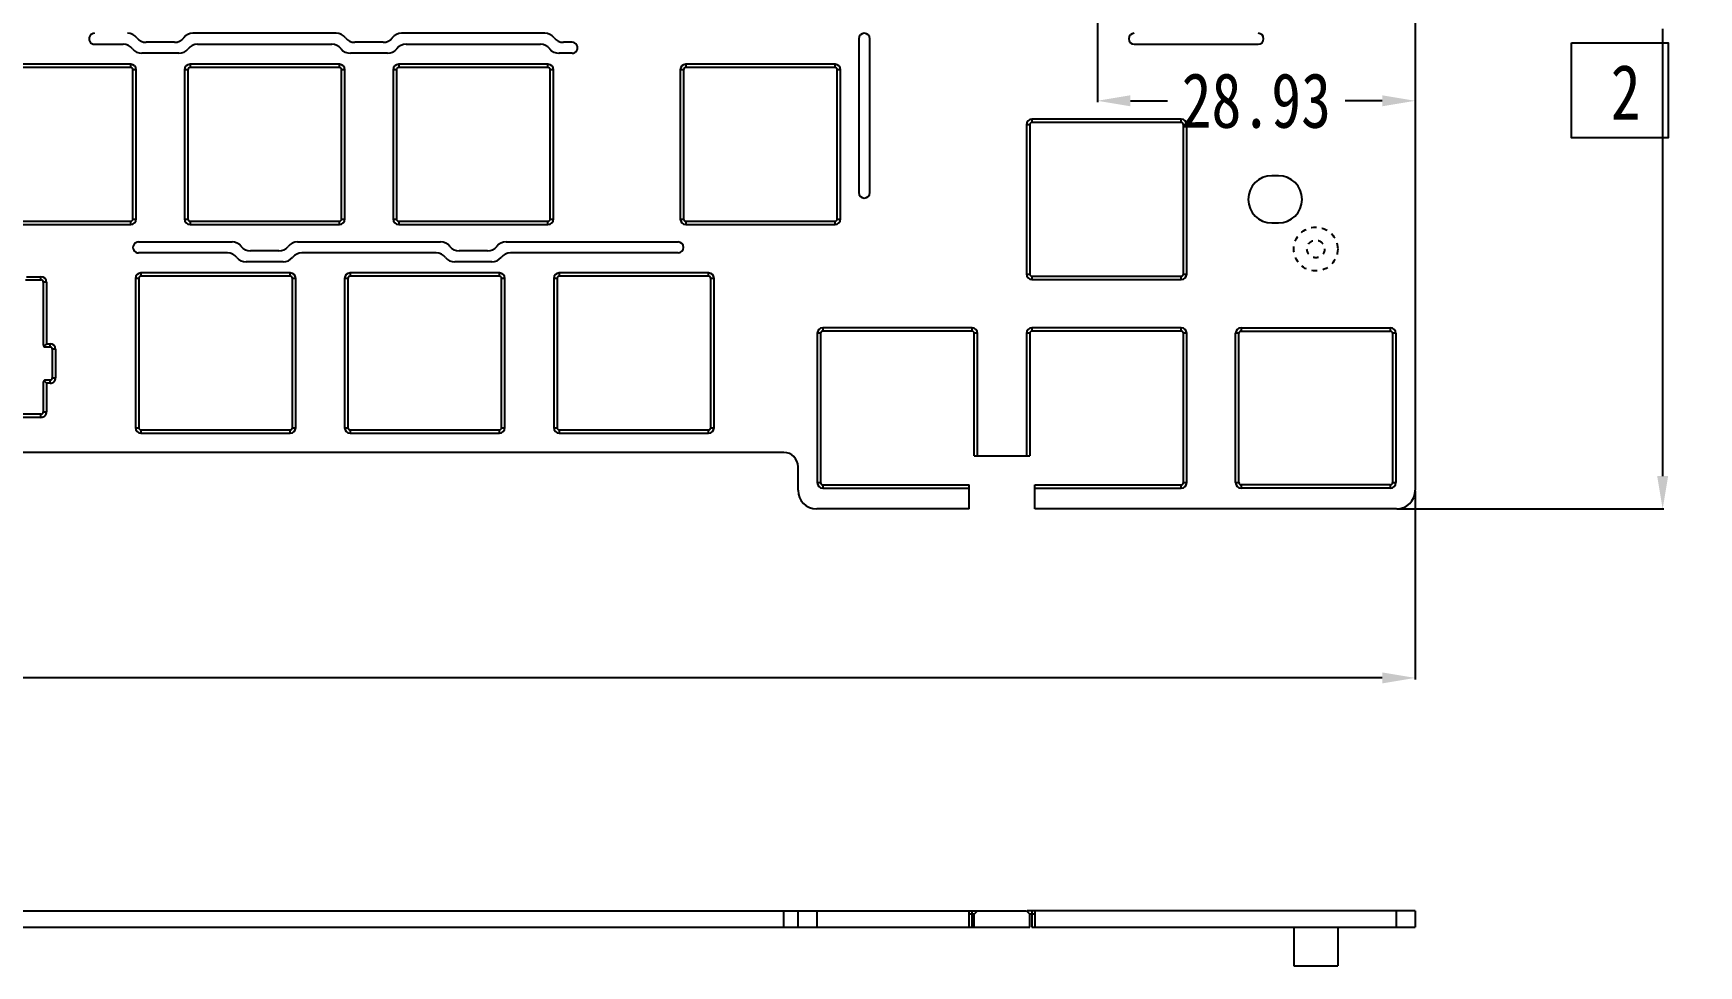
# Model space of a CAD drawing. Header units: inches. Extents: x -637 to 787, y 158 to 578.
# Drawn here: x 216.3 to 367.9, y 289.6 to 374.5 of the extents above; entities that cross this region are included whole.
import ezdxf

# ---------------------------------------------------------------- set-up
doc = ezdxf.new("R2010")
doc.units = ezdxf.units.IN
doc.header["$LTSCALE"] = 5
doc.header["$MEASUREMENT"] = 0
doc.header["$PDMODE"] = 3
doc.header["$PDSIZE"] = 0.3125
doc.linetypes.add('HIDDEN', pattern=[0.2, 0.1, -0.1])
doc.layers.get('0').update_dxf_attribs({"linetype": 'CONTINUOUS'})
doc.layers.get('Defpoints').update_dxf_attribs({"linetype": 'CONTINUOUS'})
doc.layers.add('DEFAULT_2', color=8, linetype='HIDDEN')
doc.styles.get("Standard").update_dxf_attribs({"font": 'txt', "width": 0.8})
doc.dimstyles.get("Standard").update_dxf_attribs({"dimtxt": 5, "dimasz": 3, "dimexe": 0.125, "dimexo": 0.0625, "dimgap": 0.09, "dimtad": 0, "dimzin": 4, "dimdsep": 46, "dimtxsty": 'Standard', "dimcen": 0.09, "dimclrd": 4, "dimclre": 4, "dimclrt": 6, "dimadec": 0, "dimazin": 0, "dimtp": 0.01, "dimtm": 0.01, "dimtfac": 1, "dimtofl": 0, "dimtmove": 0, "dimatfit": 3, "dimfxl": 0, "dimtolj": 1, "dimtzin": 4, "dimarcsym": 0})

# ---------------------------------------------------------------- blocks, each defined once
blk = doc.blocks.new('*D17')
at = {"color": 4, "lineweight": -2, "transparency": 16777216}
for p, q in [((33.49, 337.98), (33.49, 315.68)), ((342.12, 332.83), (342.12, 315.68)), ((36.49, 315.81), (169.57, 315.81)), ((339.12, 315.81), (206.04, 315.81))]:
    blk.add_line(p, q, dxfattribs=at)
at = {"color": 4, "transparency": 16777216}
for points in [[(36.49, 316.31), (36.49, 315.31), (33.49, 315.81)], [(339.12, 316.31), (339.12, 315.31), (342.12, 315.81)]]:
    blk.add_solid(points, dxfattribs=at)
at = {"layer": 'Defpoints', "color": 0, "transparency": 16777216}
for p in [(33.49, 338.05), (342.12, 332.9), (342.12, 315.81)]:
    blk.add_point(p, dxfattribs=at)
at = {"color": 6, "transparency": 16777216, "insert": (187.8, 315.81), "char_height": 5, "attachment_point": 5}
blk.add_mtext('\\A1;308.63%%P0{\\fSimSun|b0|i0|c134|p2;.10}', dxfattribs=at)
blk = doc.blocks.new('*D18')
at = {"color": 4, "lineweight": -2, "transparency": 16777216}
for p, q in [((340.48, 454.45), (364.78, 454.45)), ((364.66, 451.45), (364.66, 410.72)), ((364.66, 334.2), (364.66, 374.92)), ((340.48, 331.2), (364.78, 331.2))]:
    blk.add_line(p, q, dxfattribs=at)
at = {"color": 4, "transparency": 16777216}
for points in [[(364.16, 451.45), (365.16, 451.45), (364.66, 454.45)], [(364.16, 334.2), (365.16, 334.2), (364.66, 331.2)]]:
    blk.add_solid(points, dxfattribs=at)
at = {"layer": 'Defpoints', "color": 0, "transparency": 16777216}
for p in [(340.42, 454.45), (364.66, 454.45), (340.42, 331.2)]:
    blk.add_point(p, dxfattribs=at)
at = {"color": 6, "transparency": 16777216, "insert": (364.66, 392.82), "char_height": 5, "attachment_point": 5, "rotation": 90}
blk.add_mtext('\\A1;123.25%%P0{\\fSimSun|b0|i0|c134|p2;.10}', dxfattribs=at)
blk = doc.blocks.new('*D23')
at = {"color": 4, "lineweight": -2, "transparency": 16777216}
for p, q in [((313.18, 389.09), (313.18, 368.25)), ((342.12, 384.33), (342.12, 368.25)), ((316.18, 368.37), (319.56, 368.37)), ((339.12, 368.37), (335.74, 368.37))]:
    blk.add_line(p, q, dxfattribs=at)
at = {"color": 4, "transparency": 16777216}
for points in [[(316.18, 368.87), (316.18, 367.87), (313.18, 368.37)], [(339.12, 368.87), (339.12, 367.87), (342.12, 368.37)]]:
    blk.add_solid(points, dxfattribs=at)
at = {"layer": 'Defpoints', "color": 0, "transparency": 16777216}
for p in [(313.18, 389.15), (342.12, 384.39), (342.12, 368.37)]:
    blk.add_point(p, dxfattribs=at)
at = {"color": 6, "transparency": 16777216, "insert": (327.65, 368.37), "char_height": 5, "attachment_point": 5}
blk.add_mtext('\\A1;28.93', dxfattribs=at)

msp = doc.modelspace()

# ---------------------------------------------------------------- linework, layer by layer
at = {"color": 6, "linetype": 'Continuous'}
for p, q in [((342.116, 452.745), (342.116, 332.895)), ((221.841, 373.515), (224.451, 373.515)), ((229.116, 373.695), (226.545, 373.695)), ((243.852, 374.515), (230.809, 374.515)), ((231.213, 373.515), (243.451, 373.515)), ((248.116, 373.695), (245.545, 373.695)), ((262.852, 374.515), (249.809, 374.515)), ((250.213, 373.515), (262.451, 373.515)), ((265.331, 373.695), (264.545, 373.695)), ((291.451, 374.015), (291.451, 360.015)), ((292.451, 360.015), (292.451, 374.015)), ((316.536, 373.515), (327.816, 373.515)), ((225.141, 371.695), (211.541, 371.695)), ((225.141, 371.395), (225.141, 371.695)), ((229.52, 372.695), (226.144, 372.695)), ((244.141, 371.695), (230.541, 371.695)), ((230.541, 371.695), (230.541, 371.395)), ((244.141, 371.395), (244.141, 371.695)), ((248.52, 372.695), (245.144, 372.695)), ((263.141, 371.695), (249.541, 371.695)), ((249.541, 371.695), (249.541, 371.395)), ((263.141, 371.395), (263.141, 371.695)), ((265.331, 372.695), (264.144, 372.695)), ((289.286, 371.695), (275.686, 371.695)), ((275.686, 371.695), (275.686, 371.395)), ((289.286, 371.395), (289.286, 371.695)), ((225.141, 371.395), (211.541, 371.395)), ((225.641, 371.195), (225.341, 371.195)), ((225.341, 357.595), (225.341, 371.195)), ((225.641, 357.595), (225.641, 371.195)), ((230.341, 371.195), (230.041, 371.195)), ((230.041, 371.195), (230.041, 357.595)), ((230.341, 371.195), (230.341, 357.595)), ((244.141, 371.395), (230.541, 371.395)), ((244.641, 371.195), (244.341, 371.195)), ((244.341, 357.595), (244.341, 371.195)), ((244.641, 357.595), (244.641, 371.195)), ((249.341, 371.195), (249.041, 371.195)), ((249.041, 371.195), (249.041, 357.595)), ((249.341, 371.195), (249.341, 357.595)), ((263.141, 371.395), (249.541, 371.395)), ((263.641, 371.195), (263.341, 371.195)), ((263.341, 357.595), (263.341, 371.195)), ((263.641, 357.595), (263.641, 371.195)), ((275.486, 371.195), (275.186, 371.195)), ((275.186, 371.195), (275.186, 357.595)), ((275.486, 371.195), (275.486, 357.595)), ((289.286, 371.395), (275.686, 371.395)), ((289.786, 371.195), (289.486, 371.195)), ((289.486, 357.595), (289.486, 371.195)), ((289.786, 357.595), (289.786, 371.195)), ((307.016, 366.195), (306.716, 366.195)), ((306.716, 366.195), (306.716, 352.595)), ((307.016, 366.195), (307.016, 352.595)), ((320.816, 366.695), (307.216, 366.695)), ((307.216, 366.695), (307.216, 366.395)), ((320.816, 366.395), (307.216, 366.395)), ((320.816, 366.395), (320.816, 366.695)), ((321.316, 366.195), (321.016, 366.195)), ((321.016, 352.595), (321.016, 366.195)), ((321.316, 352.595), (321.316, 366.195)), ((211.541, 357.395), (225.141, 357.395)), ((211.541, 357.095), (225.141, 357.095)), ((225.141, 357.095), (225.141, 357.395)), ((225.341, 357.595), (225.641, 357.595)), ((230.041, 357.595), (230.341, 357.595)), ((230.541, 357.395), (244.141, 357.395)), ((230.541, 357.395), (230.541, 357.095)), ((230.541, 357.095), (244.141, 357.095)), ((244.141, 357.095), (244.141, 357.395)), ((244.341, 357.595), (244.641, 357.595)), ((249.041, 357.595), (249.341, 357.595)), ((249.541, 357.395), (263.141, 357.395)), ((249.541, 357.395), (249.541, 357.095)), ((249.541, 357.095), (263.141, 357.095)), ((263.141, 357.095), (263.141, 357.395)), ((263.341, 357.595), (263.641, 357.595)), ((275.186, 357.595), (275.486, 357.595)), ((275.686, 357.395), (289.286, 357.395)), ((275.686, 357.395), (275.686, 357.095)), ((275.686, 357.095), (289.286, 357.095)), ((289.286, 357.095), (289.286, 357.395)), ((289.486, 357.595), (289.786, 357.595)), ((225.841, 355.515), (234.363, 355.515)), ((240.32, 355.515), (253.363, 355.515)), ((259.32, 355.515), (274.986, 355.515)), ((233.96, 354.515), (225.841, 354.515)), ((239.03, 353.695), (235.654, 353.695)), ((238.626, 354.695), (236.055, 354.695)), ((252.96, 354.515), (240.722, 354.515)), ((258.03, 353.695), (254.654, 353.695)), ((257.626, 354.695), (255.055, 354.695)), ((274.986, 354.515), (259.722, 354.515)), ((215.541, 352.05), (216.966, 352.05)), ((215.641, 352.35), (216.966, 352.35)), ((216.966, 352.05), (216.966, 352.35)), ((225.866, 352.195), (225.566, 352.195)), ((225.566, 352.195), (225.566, 338.595)), ((225.866, 352.195), (225.866, 338.595)), ((239.666, 352.695), (226.066, 352.695)), ((226.066, 352.695), (226.066, 352.395)), ((239.666, 352.395), (226.066, 352.395)), ((239.666, 352.395), (239.666, 352.695)), ((240.166, 352.195), (239.866, 352.195)), ((239.866, 338.595), (239.866, 352.195)), ((240.166, 338.595), (240.166, 352.195)), ((244.916, 352.195), (244.616, 352.195)), ((244.616, 352.195), (244.616, 338.595)), ((244.916, 352.195), (244.916, 338.595)), ((258.716, 352.695), (245.116, 352.695)), ((245.116, 352.695), (245.116, 352.395)), ((258.716, 352.395), (245.116, 352.395)), ((258.716, 352.395), (258.716, 352.695)), ((259.216, 352.195), (258.916, 352.195)), ((258.916, 338.595), (258.916, 352.195)), ((259.216, 338.595), (259.216, 352.195)), ((263.966, 352.195), (263.666, 352.195)), ((263.666, 352.195), (263.666, 338.595)), ((263.966, 352.195), (263.966, 338.595)), ((277.766, 352.695), (264.166, 352.695)), ((264.166, 352.695), (264.166, 352.395)), ((277.766, 352.395), (264.166, 352.395)), ((277.766, 352.395), (277.766, 352.695)), ((278.266, 352.195), (277.966, 352.195)), ((277.966, 338.595), (277.966, 352.195)), ((278.266, 338.595), (278.266, 352.195)), ((306.716, 352.595), (307.016, 352.595)), ((307.216, 352.395), (320.816, 352.395)), ((307.216, 352.395), (307.216, 352.095)), ((307.216, 352.095), (320.816, 352.095)), ((320.816, 352.095), (320.816, 352.395)), ((321.016, 352.595), (321.316, 352.595)), ((217.466, 351.85), (217.166, 351.85)), ((217.166, 351.85), (217.166, 346.15)), ((217.466, 351.85), (217.466, 346.25)), ((301.766, 347.695), (288.166, 347.695)), ((288.166, 347.695), (288.166, 347.395)), ((301.766, 347.395), (288.166, 347.395)), ((301.766, 347.395), (301.766, 347.695)), ((320.816, 347.695), (307.216, 347.695)), ((307.216, 347.695), (307.216, 347.395)), ((320.816, 347.395), (307.216, 347.395)), ((320.816, 347.395), (320.816, 347.695)), ((326.266, 347.695), (339.866, 347.695)), ((326.266, 347.695), (326.266, 347.395)), ((326.266, 347.395), (339.866, 347.395)), ((339.866, 347.395), (339.866, 347.695)), ((217.466, 346.25), (217.225, 346.009)), ((217.366, 345.95), (217.791, 345.95)), ((217.466, 346.25), (217.791, 346.25)), ((217.791, 345.95), (217.791, 346.25)), ((287.966, 347.195), (287.666, 347.195)), ((287.666, 347.195), (287.666, 333.595)), ((287.966, 347.195), (287.966, 333.595)), ((302.266, 347.195), (301.966, 347.195)), ((301.966, 336.045), (301.966, 347.195)), ((302.266, 336.045), (302.266, 347.195)), ((307.016, 347.195), (306.716, 347.195)), ((306.716, 347.195), (306.716, 336.045)), ((307.016, 347.195), (307.016, 336.045)), ((321.316, 347.195), (321.016, 347.195)), ((321.016, 333.595), (321.016, 347.195)), ((321.316, 333.595), (321.316, 347.195)), ((326.066, 347.195), (325.766, 347.195)), ((325.766, 333.595), (325.766, 347.195)), ((326.066, 333.595), (326.066, 347.195)), ((340.366, 347.195), (340.066, 347.195)), ((340.066, 347.195), (340.066, 333.595)), ((340.366, 347.195), (340.366, 333.595)), ((218.291, 345.75), (217.991, 345.75)), ((217.991, 345.75), (217.991, 343.14)), ((218.291, 345.75), (218.291, 343.14)), ((217.225, 342.882), (217.466, 342.64)), ((217.791, 342.94), (217.366, 342.94)), ((217.791, 342.64), (217.791, 342.94)), ((217.991, 343.14), (218.291, 343.14)), ((217.166, 342.74), (217.166, 340.041)), ((217.791, 342.64), (217.466, 342.64)), ((217.466, 342.64), (217.466, 340.04)), ((216.966, 339.84), (210.716, 339.84)), ((216.966, 339.54), (216.966, 339.84)), ((217.166, 340.04), (217.466, 340.04)), ((216.966, 339.54), (210.716, 339.54)), ((225.566, 338.595), (225.866, 338.595)), ((226.066, 338.395), (239.666, 338.395)), ((226.066, 338.395), (226.066, 338.095)), ((239.666, 338.095), (239.666, 338.395)), ((239.866, 338.595), (240.166, 338.595)), ((244.616, 338.595), (244.916, 338.595)), ((245.116, 338.395), (258.716, 338.395)), ((245.116, 338.395), (245.116, 338.095)), ((258.716, 338.095), (258.716, 338.395)), ((258.916, 338.595), (259.216, 338.595)), ((263.666, 338.595), (263.966, 338.595)), ((264.166, 338.395), (277.766, 338.395)), ((264.166, 338.395), (264.166, 338.095)), ((277.766, 338.095), (277.766, 338.395)), ((277.966, 338.595), (278.266, 338.595)), ((226.066, 338.095), (239.666, 338.095)), ((245.116, 338.095), (258.716, 338.095)), ((264.166, 338.095), (277.766, 338.095)), ((284.616, 336.345), (203.054, 336.345)), ((301.966, 336.045), (307.016, 336.045)), ((285.916, 332.895), (285.916, 335.045)), ((287.666, 333.595), (287.966, 333.595)), ((288.166, 333.395), (301.491, 333.395)), ((288.166, 333.395), (288.166, 333.095)), ((288.166, 333.095), (301.491, 333.095)), ((301.491, 331.195), (301.491, 333.395)), ((307.491, 333.395), (320.816, 333.395)), ((307.491, 331.195), (307.491, 333.395)), ((307.491, 333.095), (320.816, 333.095)), ((320.816, 333.095), (320.816, 333.395)), ((321.016, 333.595), (321.316, 333.595)), ((325.766, 333.595), (326.066, 333.595)), ((339.866, 333.395), (326.266, 333.395)), ((326.266, 333.395), (326.266, 333.095)), ((339.866, 333.095), (326.266, 333.095)), ((339.866, 333.095), (339.866, 333.395)), ((340.066, 333.595), (340.366, 333.595)), ((301.491, 331.195), (287.616, 331.195)), ((340.416, 331.195), (307.491, 331.195))]:
    msp.add_line(p, q, dxfattribs=at)
at = {"color": 7, "linetype": 'Continuous'}
for p, q in [((329.666, 361.545), (329.066, 361.545)), ((329.066, 357.245), (329.666, 357.245)), ((33.486, 294.605), (306.716, 294.605)), ((284.616, 293.105), (284.616, 294.605)), ((285.916, 293.105), (285.916, 294.605)), ((287.616, 294.605), (287.616, 293.105)), ((301.491, 293.105), (301.491, 294.605)), ((301.939, 294.305), (301.491, 294.305)), ((301.766, 293.105), (301.766, 294.605)), ((301.966, 294.305), (302.266, 294.605)), ((301.966, 293.105), (301.966, 294.305)), ((306.716, 294.605), (307.016, 294.305)), ((342.116, 294.605), (306.784, 294.605)), ((307.016, 293.105), (307.016, 294.305)), ((307.491, 294.305), (307.043, 294.305)), ((307.216, 294.605), (307.216, 293.105)), ((307.491, 294.605), (307.491, 293.105)), ((340.416, 293.105), (340.416, 294.605)), ((342.116, 294.605), (342.116, 293.105)), ((33.486, 293.105), (307.016, 293.105)), ((307.216, 293.105), (342.116, 293.105)), ((331.066, 293.105), (331.066, 289.605)), ((335.066, 293.105), (335.066, 289.605)), ((331.066, 289.605), (335.066, 289.605))]:
    msp.add_line(p, q, dxfattribs=at)
msp.add_lwpolyline([(356.36, 373.65), (365.17, 373.65), (365.17, 364.984), (356.36, 364.984)], close=True)
at = {"color": 6, "linetype": 'Continuous'}
for centre, radius, start, end in [((221.841, 374.015), 0.5, 90, 270.00007), ((224.449, 372.435), 1.08, 38.26711, 89.92517), ((224.852, 373.435), 1.08, 38.41927, 90), ((226.546, 374.775), 1.08, 218.26711, 269.92517), ((229.116, 374.775), 1.08, 270.00005, 321.58073), ((230.81, 373.435), 1.08, 90.07483, 141.73289), ((231.213, 372.435), 1.08, 90.00005, 141.58073), ((243.449, 372.435), 1.08, 38.26711, 89.92517), ((243.852, 373.435), 1.08, 38.41927, 89.99995), ((245.546, 374.775), 1.08, 218.26711, 269.92517), ((248.116, 374.775), 1.08, 270.00005, 321.58073), ((249.81, 373.435), 1.08, 90.07483, 141.73289), ((250.213, 372.435), 1.08, 90.00005, 141.58073), ((262.449, 372.435), 1.08, 38.26711, 89.92517), ((262.852, 373.435), 1.08, 38.41927, 89.99995), ((264.546, 374.775), 1.08, 218.26711, 269.92517), ((265.331, 373.195), 0.5, 270, 90.00007), ((291.951, 374.015), 0.5, 0, 180), ((316.536, 374.015), 0.5, 90, 270), ((327.816, 374.015), 0.5, 270, 90), ((225.141, 371.195), 0.5, 0.00018, 90), ((226.144, 373.775), 1.08, 218.41927, 269.99995), ((229.519, 373.775), 1.08, 270.07483, 321.73289), ((230.541, 371.195), 0.5, 90.00018, 180.00018), ((244.141, 371.195), 0.5, 0.00018, 90), ((245.144, 373.775), 1.08, 218.41927, 269.99995), ((248.519, 373.775), 1.08, 270.07483, 321.73289), ((249.541, 371.195), 0.5, 90.00018, 180.00018), ((263.141, 371.195), 0.5, 0.00018, 90), ((264.144, 373.775), 1.08, 218.41927, 270), ((275.686, 371.195), 0.5, 90.00018, 180.00018), ((289.286, 371.195), 0.5, 0.00018, 90), ((225.141, 371.195), 0.2, 0.00001, 90), ((230.541, 371.195), 0.2, 90.00001, 180), ((244.141, 371.195), 0.2, 0.00002, 90), ((249.541, 371.195), 0.2, 90, 180), ((263.141, 371.195), 0.2, 0.00002, 90), ((275.686, 371.195), 0.2, 90.00001, 180), ((289.286, 371.195), 0.2, 0.00002, 90), ((307.216, 366.195), 0.5, 90.00018, 180.00018), ((307.216, 366.195), 0.2, 90.00001, 180), ((320.816, 366.195), 0.5, 0.00018, 90), ((320.816, 366.195), 0.2, 0.00001, 90), ((291.951, 360.015), 0.5, 180, 0), ((225.141, 357.595), 0.5, 270.00018, 0.00018), ((225.141, 357.595), 0.2, 270.00002, 0), ((230.541, 357.595), 0.5, 180.00018, 270), ((230.541, 357.595), 0.2, 180.00001, 270), ((244.141, 357.595), 0.5, 270.00018, 0.00018), ((244.141, 357.595), 0.2, 270.00002, 0), ((249.541, 357.595), 0.5, 180.00018, 270), ((249.541, 357.595), 0.2, 180.00002, 270), ((263.141, 357.595), 0.5, 270.00018, 0.00018), ((263.141, 357.595), 0.2, 270.00002, 0), ((275.686, 357.595), 0.5, 180.00018, 270), ((275.686, 357.595), 0.2, 180.00002, 270), ((289.286, 357.595), 0.5, 270.00018, 0.00018), ((289.286, 357.595), 0.2, 270.00001, 0), ((225.841, 355.015), 0.5, 90, 270.00007), ((234.362, 354.435), 1.08, 38.41927, 90), ((236.056, 355.775), 1.08, 218.26711, 269.92517), ((238.626, 355.775), 1.08, 270.00005, 321.58073), ((240.32, 354.435), 1.08, 90.07483, 141.73289), ((253.362, 354.435), 1.08, 38.41927, 89.99995), ((255.056, 355.775), 1.08, 218.26711, 269.92517), ((257.626, 355.775), 1.08, 270.00005, 321.58073), ((259.32, 354.435), 1.08, 90.07483, 141.73289), ((274.986, 355.015), 0.5, 270, 89.99993), ((233.959, 353.435), 1.08, 38.26711, 89.92517), ((235.654, 354.775), 1.08, 218.41927, 269.99995), ((239.029, 354.775), 1.08, 270.07483, 321.73289), ((240.723, 353.435), 1.08, 90.00005, 141.58073), ((252.959, 353.435), 1.08, 38.26711, 89.92517), ((254.654, 354.775), 1.08, 218.41927, 269.99995), ((258.029, 354.775), 1.08, 270.07483, 321.73289), ((259.723, 353.435), 1.08, 90, 141.58073), ((216.966, 351.85), 0.5, 0, 90), ((216.966, 351.85), 0.2, 360, 90), ((226.066, 352.195), 0.5, 90.00018, 180.00018), ((226.066, 352.195), 0.2, 90.00001, 180), ((239.666, 352.195), 0.5, 0.00018, 90), ((239.666, 352.195), 0.2, 0.00002, 90), ((245.116, 352.195), 0.5, 90.00018, 180.00018), ((245.116, 352.195), 0.2, 90.00001, 180), ((258.716, 352.195), 0.5, 0.00018, 90), ((258.716, 352.195), 0.2, 0.00001, 90), ((264.166, 352.195), 0.5, 90.00018, 180.00018), ((264.166, 352.195), 0.2, 90.00001, 180), ((277.766, 352.195), 0.5, 0.00018, 90), ((277.766, 352.195), 0.2, 0.00001, 90), ((307.216, 352.595), 0.5, 180.00018, 270), ((307.216, 352.595), 0.2, 180.00002, 270), ((320.816, 352.595), 0.5, 270.00018, 0.00018), ((320.816, 352.595), 0.2, 270.00002, 0), ((288.166, 347.195), 0.5, 90.00018, 180.00018), ((288.166, 347.195), 0.2, 90.00001, 180), ((301.766, 347.195), 0.5, 0.00018, 90), ((301.766, 347.195), 0.2, 0, 90), ((307.216, 347.195), 0.5, 90.00018, 180.00018), ((307.216, 347.195), 0.2, 90.00001, 180), ((320.816, 347.195), 0.5, 0.00018, 90), ((320.816, 347.195), 0.2, 0.00001, 90), ((326.266, 347.195), 0.5, 90, 180), ((326.266, 347.195), 0.2, 90, 180), ((339.866, 347.195), 0.5, 0, 90), ((339.866, 347.195), 0.2, 360, 90), ((217.366, 346.15), 0.2, 180, 270), ((217.791, 345.75), 0.5, 0.00001, 90), ((217.791, 345.75), 0.2, 359.99999, 90), ((217.366, 342.74), 0.2, 90, 180.01986), ((217.791, 343.14), 0.5, 269.99262, 359.99641), ((217.791, 343.14), 0.2, 269.99992, 0), ((216.966, 340.04), 0.5, 270.00001, 0.07413), ((216.966, 340.04), 0.2, 269.9996, 0.03188), ((226.066, 338.595), 0.5, 180.00018, 270), ((226.066, 338.595), 0.2, 180.00002, 270), ((239.666, 338.595), 0.5, 270.00018, 0.00018), ((239.666, 338.595), 0.2, 270.00001, 0), ((245.116, 338.595), 0.5, 180.00018, 270), ((245.116, 338.595), 0.2, 180.00002, 270), ((258.716, 338.595), 0.5, 270.00018, 0.00018), ((258.716, 338.595), 0.2, 270.00002, 0), ((264.166, 338.595), 0.5, 180.00018, 270), ((264.166, 338.595), 0.2, 180.00002, 270), ((277.766, 338.595), 0.5, 270.00018, 0.00018), ((277.766, 338.595), 0.2, 270.00002, 0), ((284.616, 335.045), 1.3, 0, 90), ((287.616, 332.895), 1.7, 180, 270), ((288.166, 333.595), 0.5, 180.00018, 270), ((288.166, 333.595), 0.2, 180.00002, 270), ((320.816, 333.595), 0.5, 270.00018, 0.00018), ((320.816, 333.595), 0.2, 270.00002, 0), ((326.266, 333.595), 0.5, 180, 270), ((326.266, 333.595), 0.2, 180, 270), ((339.866, 333.595), 0.5, 270, 0), ((339.866, 333.595), 0.2, 270, 0), ((340.416, 332.895), 1.7, 270, 0)]:
    msp.add_arc(centre, radius, start, end, dxfattribs=at)
at = {"color": 7, "linetype": 'Continuous'}
for centre, start, end in [((329.066, 359.395), 90, 270), ((329.666, 359.395), 270, 90)]:
    msp.add_arc(centre, 2.15, start, end, dxfattribs=at)
at = {"layer": 'DEFAULT_2', "color": 6, "linetype": 'HIDDEN'}
for p, q in [((224.451, 373.515), (224.449, 373.515)), ((225.7, 374.104), (225.698, 374.106)), ((226.545, 373.695), (226.546, 373.695)), ((229.118, 373.695), (229.116, 373.695)), ((229.963, 374.104), (229.964, 374.106)), ((244.7, 374.104), (244.698, 374.106)), ((245.545, 373.695), (245.546, 373.695)), ((248.118, 373.695), (248.116, 373.695)), ((248.963, 374.104), (248.964, 374.106)), ((263.7, 374.104), (263.698, 374.106)), ((264.545, 373.695), (264.546, 373.695)), ((225.296, 373.106), (225.297, 373.104)), ((226.142, 372.695), (226.144, 372.695)), ((229.52, 372.695), (229.519, 372.695)), ((230.366, 373.106), (230.365, 373.104)), ((244.296, 373.106), (244.297, 373.104)), ((245.142, 372.695), (245.144, 372.695)), ((248.52, 372.695), (248.519, 372.695)), ((249.366, 373.106), (249.365, 373.104)), ((263.296, 373.106), (263.297, 373.104)), ((264.142, 372.695), (264.144, 372.695)), ((235.21, 355.104), (235.208, 355.106)), ((239.473, 355.104), (239.474, 355.106)), ((254.21, 355.104), (254.208, 355.106)), ((258.473, 355.104), (258.474, 355.106)), ((234.806, 354.106), (234.807, 354.104)), ((235.652, 353.695), (235.654, 353.695)), ((236.055, 354.695), (236.056, 354.695)), ((238.628, 354.695), (238.626, 354.695)), ((239.03, 353.695), (239.029, 353.695)), ((239.876, 354.106), (239.875, 354.104)), ((253.806, 354.106), (253.807, 354.104)), ((254.652, 353.695), (254.654, 353.695)), ((255.055, 354.695), (255.056, 354.695)), ((257.628, 354.695), (257.626, 354.695)), ((258.03, 353.695), (258.029, 353.695)), ((258.876, 354.106), (258.875, 354.104)), ((217.166, 342.74), (217.166, 342.739))]:
    msp.add_line(p, q, dxfattribs=at)
for radius in [2, 0.8]:
    msp.add_circle((333.066, 354.87), radius, dxfattribs=at)

# ---------------------------------------------------------------- texts
at = {"insert": (359.927, 371.663), "char_height": 5, "width": 6.76498, "attachment_point": 1}
msp.add_mtext('2', dxfattribs=at)

# ---------------------------------------------------------------- dimensions: what is measured, and where the dimension line sits
dim = msp.add_linear_dim(base=(364.659, 454.445), p1=(340.416, 331.195), p2=(340.416, 454.445), angle=90, text='<>%%P0{\\fSimSun|b0|i0|c134|p2;.10}', dimstyle='Standard')
dim.commit()
dim.dimension.update_dxf_attribs({"geometry": '*D18', "text_midpoint": (364.659, 392.82)})
dim = msp.add_linear_dim(base=(342.116062468, 368.371021966), p1=(313.181062478, 389.147822237), p2=(342.116062468, 384.389264894), dimstyle='Standard')
dim.commit()
dim.dimension.update_dxf_attribs({"geometry": '*D23', "text_midpoint": (327.648562473, 368.371021966)})
dim = msp.add_linear_dim(base=(342.116, 315.807), p1=(33.486, 338.045), p2=(342.116, 332.895), text='<>%%P0{\\fSimSun|b0|i0|c134|p2;.10}', dimstyle='Standard')
dim.commit()
dim.dimension.update_dxf_attribs({"geometry": '*D17', "text_midpoint": (187.801, 315.807)})

doc.saveas('drawing.dxf')
